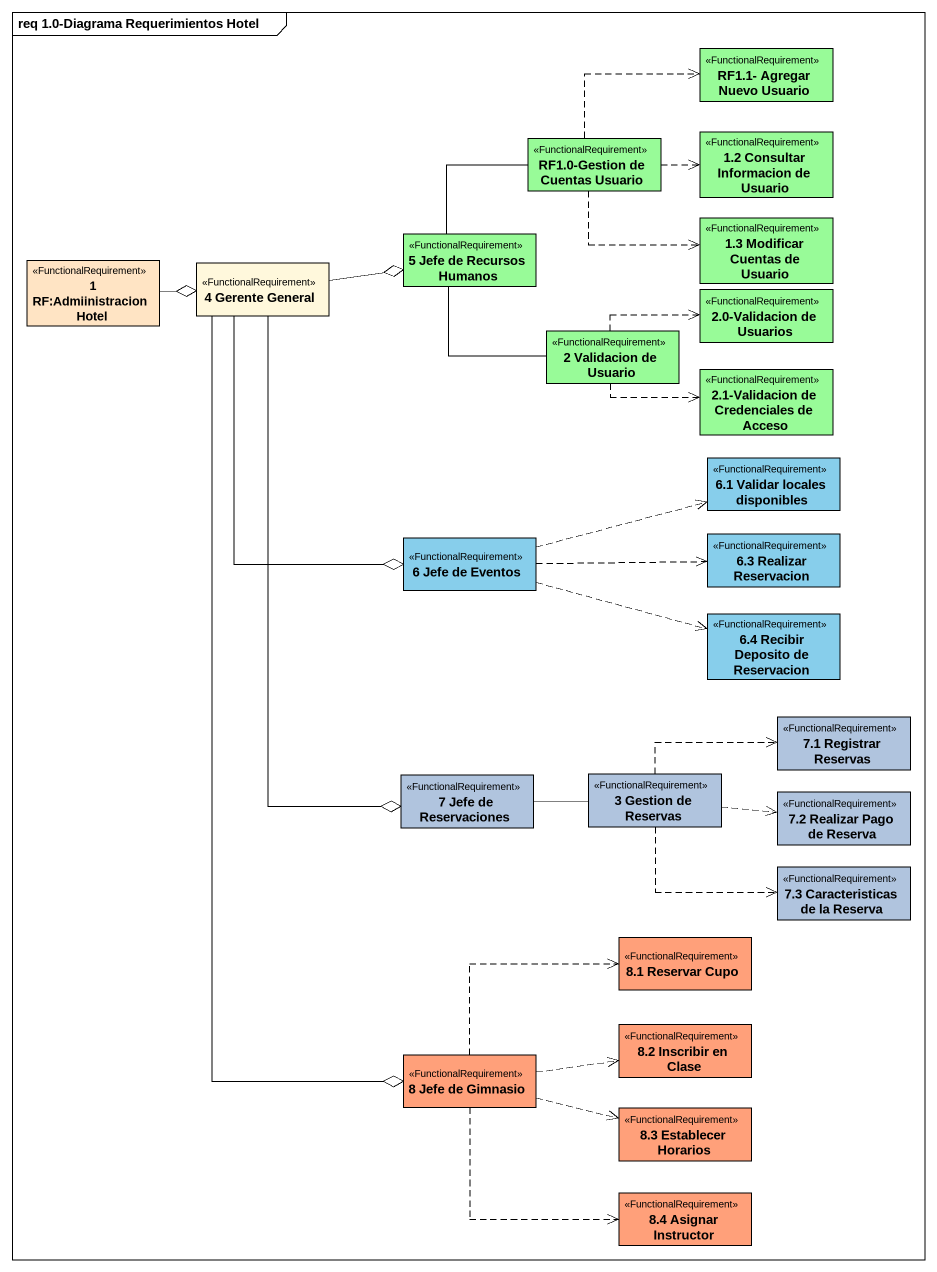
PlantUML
@startuml
mainframe req 1.0-Diagrama Requerimientos Hotel
hide circle
hide empty members
class "RF1.1- Agregar Nuevo Usuario" as RF1_1_Agregar_Nuevo_Usuario <<FunctionalRequirement>> #98FB98
class "RF1.0-Gestion de Cuentas Usuario" as RF1_0_Gestion_de_Cuentas <<FunctionalRequirement>> #98FB98
class "1.2 Consultar Informacion de Usuario" as r1_2_Consultar_Informacion <<FunctionalRequirement>> #98FB98
class "1.3 Modificar Cuentas de Usuario" as r1_3_Modificar_Cuentas_de <<FunctionalRequirement>> #98FB98
class "1 RF:Admiinistracion Hotel" as r1_RF_Admiinistracion_Hotel <<FunctionalRequirement>> #FFE4C4
class "4 Gerente General" as r4_Gerente_General <<FunctionalRequirement>> #FFF8DC
class "5 Jefe de Recursos Humanos" as r5_Jefe_de_Recursos_Humanos <<FunctionalRequirement>> #98FB98
class "2 Validacion de Usuario" as r2_Validacion_de_Usuario <<FunctionalRequirement>> #98FB98
class "2.0-Validacion de Usuarios" as r2_0_Validacion_de_Usuarios <<FunctionalRequirement>> #98FB98
class "2.1-Validacion de Credenciales de Acceso" as r2_1_Validacion_de <<FunctionalRequirement>> #98FB98
class "6.1 Validar locales disponibles" as r6_1_Validar_locales <<FunctionalRequirement>> #87CEEB
class "6 Jefe de Eventos" as r6_Jefe_de_Eventos <<FunctionalRequirement>> #87CEEB
class "6.3 Realizar Reservacion" as r6_3_Realizar_Reservacion <<FunctionalRequirement>> #87CEEB
class "6.4 Recibir Deposito de Reservacion" as r6_4_Recibir_Deposito_de <<FunctionalRequirement>> #87CEEB
class "7.1 Registrar Reservas" as r7_1_Registrar_Reservas <<FunctionalRequirement>> #B0C4DE
class "7 Jefe de Reservaciones" as r7_Jefe_de_Reservaciones <<FunctionalRequirement>> #B0C4DE
class "3 Gestion de Reservas" as r3_Gestion_de_Reservas <<FunctionalRequirement>> #B0C4DE
class "7.2 Realizar Pago de Reserva" as r7_2_Realizar_Pago_de_Reserva <<FunctionalRequirement>> #B0C4DE
class "7.3 Caracteristicas de la Reserva" as r7_3_Caracteristicas_de_la <<FunctionalRequirement>> #B0C4DE
class "8.1 Reservar Cupo" as r8_1_Reservar_Cupo <<FunctionalRequirement>> #FFA07A
class "8.2 Inscribir en Clase" as r8_2_Inscribir_en_Clase <<FunctionalRequirement>> #FFA07A
class "8 Jefe de Gimnasio" as r8_Jefe_de_Gimnasio <<FunctionalRequirement>> #FFA07A
class "8.3 Establecer Horarios" as r8_3_Establecer_Horarios <<FunctionalRequirement>> #FFA07A
class "8.4 Asignar Instructor" as r8_4_Asignar_Instructor <<FunctionalRequirement>> #FFA07A
RF1_0_Gestion_de_Cuentas .right.> RF1_1_Agregar_Nuevo_Usuario
RF1_0_Gestion_de_Cuentas .right.> r1_2_Consultar_Informacion
RF1_0_Gestion_de_Cuentas .right.> r1_3_Modificar_Cuentas_de
r1_RF_Admiinistracion_Hotel -right-o r4_Gerente_General
r4_Gerente_General -right-o r5_Jefe_de_Recursos_Humanos
r4_Gerente_General --o r6_Jefe_de_Eventos
r4_Gerente_General --o r7_Jefe_de_Reservaciones
r4_Gerente_General --o r8_Jefe_de_Gimnasio
r5_Jefe_de_Recursos_Humanos -up- RF1_0_Gestion_de_Cuentas
r5_Jefe_de_Recursos_Humanos -- r2_Validacion_de_Usuario
r2_Validacion_de_Usuario .right.> r2_0_Validacion_de_Usuarios
r2_Validacion_de_Usuario .right.> r2_1_Validacion_de
r6_Jefe_de_Eventos .right.> r6_1_Validar_locales
r6_Jefe_de_Eventos .right.> r6_3_Realizar_Reservacion
r6_Jefe_de_Eventos .right.> r6_4_Recibir_Deposito_de
r7_Jefe_de_Reservaciones -right- r3_Gestion_de_Reservas
r3_Gestion_de_Reservas .right.> r7_1_Registrar_Reservas
r3_Gestion_de_Reservas .right.> r7_2_Realizar_Pago_de_Reserva
r3_Gestion_de_Reservas .right.> r7_3_Caracteristicas_de_la
r8_Jefe_de_Gimnasio .right.> r8_1_Reservar_Cupo
r8_Jefe_de_Gimnasio .right.> r8_2_Inscribir_en_Clase
r8_Jefe_de_Gimnasio .right.> r8_3_Establecer_Horarios
r8_Jefe_de_Gimnasio ..> r8_4_Asignar_Instructor
@enduml
